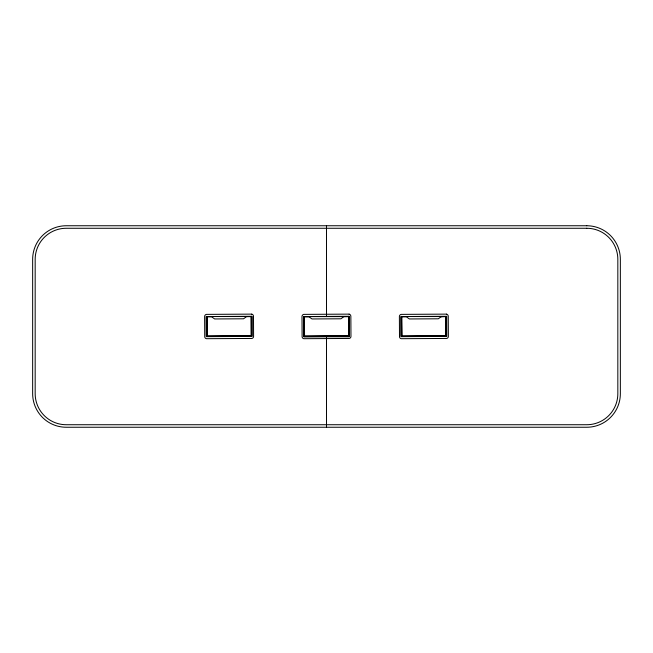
<?xml version="1.0" encoding="UTF-8"?>
<svg xmlns="http://www.w3.org/2000/svg" width="653" height="653" viewBox="0 0 653 653"><rect width="100%" height="100%" fill="white"/><g stroke="black" fill="none" stroke-linecap="round" stroke-linejoin="round"><path stroke-width="0.98" d="M251.731 316.297L206.381 316.542L206.381 336.409L251.846 336.409L251.846 316.542L206.381 316.542L206.487 336.662L251.846 336.409L251.731 316.297L251.658 336.556M251.421 316.566L246.556 316.648L243.528 318.795L214.641 318.95L211.596 316.836L206.723 316.811L206.83 336.124L251.527 335.879M207.189 336.287L251.176 336.05M304.2 336.124L348.898 335.879L348.792 316.566L343.927 316.648L340.899 318.795L312.012 318.95L308.967 316.836L304.094 316.811L304.314 336.124M304.559 336.287L348.547 336.05M401.946 336.287L445.934 336.05M446.603 336.409L401.244 336.662L401.138 316.542L446.489 316.297L446.603 336.409L401.154 336.409L401.154 316.542L446.619 316.542M446.064 316.566L446.17 335.879M445.901 316.566L445.934 336.164L401.946 336.401L401.766 316.811M401.603 316.811L401.709 336.124M348.678 316.566L348.784 335.879M348.506 316.566L348.547 336.164L304.559 336.401L304.38 316.811M251.307 316.566L251.413 335.879M251.136 316.566L251.176 336.164L207.189 336.401L207.009 316.811M206.838 316.811L206.944 336.124M446.676 316.33L446.676 336.556M401.342 316.33L401.342 336.556M326.5 225.75L326.5 316.615M326.5 336.768L326.5 427.25M206.324 316.33L206.324 336.556M441.101 316.787L438.294 318.795L409.398 318.95L406.354 316.836L401.481 316.811L401.587 336.124L446.293 335.879L446.187 316.566L441.101 316.787M251.723 314.126L206.364 314.379A2.212 2.212 0 0 0 204.626 316.55L204.732 336.67A2.065 2.065 0 0 0 206.495 338.695L251.854 338.45A2.065 2.065 0 0 0 253.593 336.401L253.486 316.289A2.212 2.212 0 0 0 251.723 314.126M349.094 314.126L303.735 314.379A2.212 2.212 0 0 0 301.996 316.55L302.102 336.67A2.065 2.065 0 0 0 303.865 338.695L349.224 338.45A2.065 2.065 0 0 0 350.963 336.401L350.857 316.289A2.212 2.212 0 0 0 349.094 314.126M446.481 314.126L401.13 314.379A2.212 2.212 0 0 0 399.383 316.55L399.497 336.67A2.065 2.065 0 0 0 401.26 338.695L446.611 338.45A2.065 2.065 0 0 0 448.358 336.401L448.244 316.289A2.212 2.212 0 0 0 446.481 314.126M349.102 316.297L303.751 316.542L303.857 336.662L349.208 336.409L349.102 316.297M586.769 225.75L66.231 225.75A33.581 33.581 0 0 0 32.65 259.331L32.65 393.669A33.581 33.581 0 0 0 66.231 427.25L586.769 427.25A33.581 33.581 0 0 0 620.35 393.669L620.35 259.331A33.581 33.581 0 0 0 586.769 225.75M586.769 228.272L66.231 228.272A31.066 31.066 0 0 0 35.172 259.331L35.172 393.669A31.066 31.066 0 0 0 66.231 424.728L586.769 424.728A31.066 31.066 0 0 0 617.828 393.669L617.828 259.331A31.066 31.066 0 0 0 586.769 228.272M349.167 316.615L303.833 316.615L303.833 336.768L349.167 336.768L349.167 316.615"/></g></svg>
